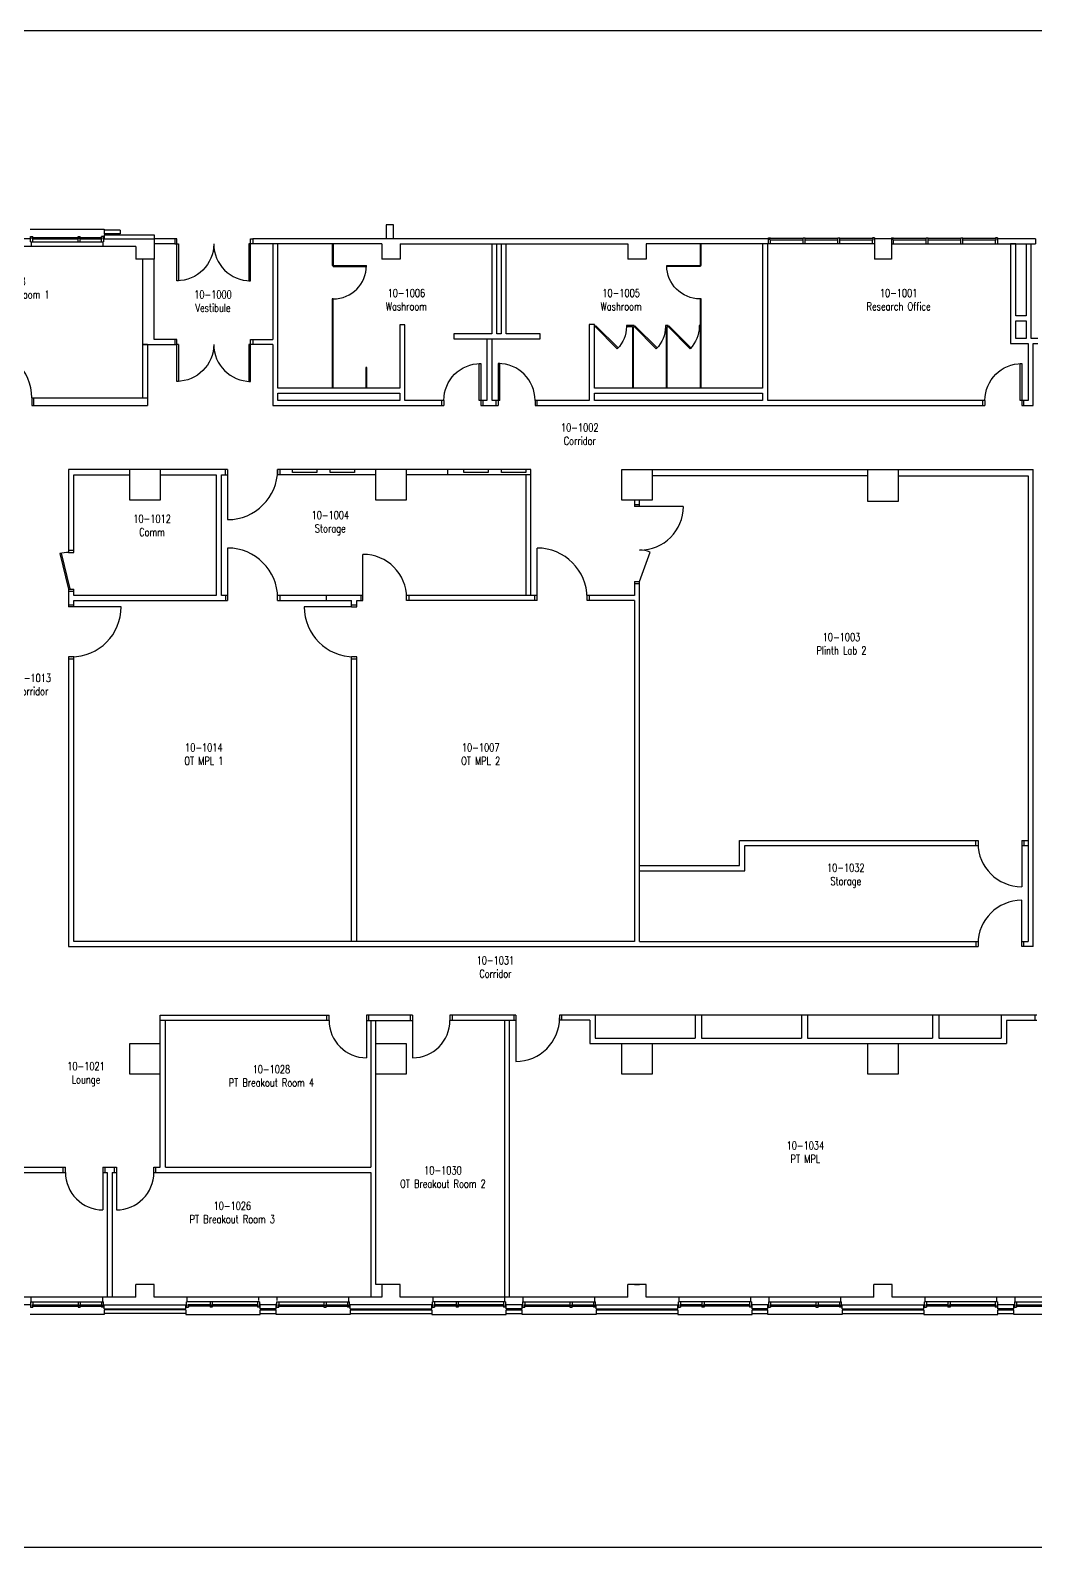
# Model space of a CAD drawing. Extents: x 11182 to 734459, y -1391328 to 152085.
# Drawn here: x 88092 to 112612, y -1105967 to -1068952 of the extents above; entities that cross this region are included whole.
import ezdxf
from ezdxf.enums import TextEntityAlignment as Align

# ---------------------------------------------------------------- set-up
doc = ezdxf.new("R2010")
doc.units = 0
doc.header["$LTSCALE"] = 500
doc.header["$MEASUREMENT"] = 0
doc.layers.add('0_Defpoints', color=106, linetype='CONTINUOUS', plot=False)
for name, color, linetype in [('0_room_data', 7, 'CONTINUOUS'), ('1_Wall_Exist', 251, 'CONTINUOUS'), ('3_Text', 7, 'CONTINUOUS')]:
    doc.layers.add(name, color=color, linetype=linetype)
doc.styles.add('1_200', font='simplex.shx', dxfattribs={"width": 0.75, "height": 460})

# ---------------------------------------------------------------- blocks, each defined once
blk = doc.blocks.new('room_data')
at = {"layer": '3_Text', "style": '1_200', "width": 0.75}
for tag, p in [('ROOMNUM', (0, 0)), ('ROOMUSE', (0, -575))]:
    blk.add_attdef(tag, text='', height=345, dxfattribs=at).set_placement(p, align=Align.MIDDLE_CENTER)

msp = doc.modelspace()

# ---------------------------------------------------------------- linework, layer by layer
at = {"layer": '0_Defpoints'}
msp.add_lwpolyline([(74267, -1068952), (131901, -1068952), (131901, -1105967), (74267, -1105967)], close=True, dxfattribs=at)
at = {"layer": '1_Wall_Exist'}
for p, q in [((88084, -1073801), (89894, -1073801)), ((89894, -1073801), (89894, -1073916)), ((96952, -1073697), (96768, -1073697)), ((96768, -1073697), (96768, -1074038)), ((96952, -1074038), (96952, -1073697)), ((88099, -1074041), (87679, -1074041)), ((88099, -1073985), (88149, -1073985)), ((88099, -1074114), (88099, -1073985)), ((88099, -1074114), (89879, -1074114)), ((88115, -1074114), (88115, -1074222)), ((88135, -1074004), (89265, -1074004)), ((88135, -1074041), (88135, -1074004)), ((88135, -1074041), (89265, -1074041)), ((88149, -1074004), (88149, -1073985)), ((88149, -1074114), (88149, -1074041)), ((89254, -1073985), (89304, -1073985)), ((89254, -1074004), (89254, -1073985)), ((89254, -1074114), (89254, -1074041)), ((89265, -1074041), (89265, -1074004)), ((89290, -1074004), (89843, -1074004)), ((89290, -1074041), (89290, -1074004)), ((89290, -1074041), (89843, -1074041)), ((89304, -1074004), (89304, -1073985)), ((89304, -1074114), (89304, -1074041)), ((89879, -1073985), (89829, -1073985)), ((89829, -1074004), (89829, -1073985)), ((89829, -1074114), (89829, -1074041)), ((89843, -1074041), (89843, -1074004)), ((89863, -1074114), (89863, -1074222)), ((89879, -1073985), (89879, -1074114)), ((89879, -1074041), (91115, -1074041)), ((90284, -1073826), (89894, -1073826)), ((90284, -1073916), (89894, -1073916)), ((89894, -1073941), (89894, -1074041)), ((89894, -1073941), (91115, -1073941)), ((90284, -1073826), (90284, -1073916)), ((91115, -1073941), (91115, -1074532)), ((91614, -1074037), (91115, -1074037)), ((91614, -1074162), (91115, -1074162)), ((91614, -1074037), (91614, -1074162)), ((91665, -1074037), (91614, -1074037)), ((91614, -1074037), (91614, -1074162)), ((91614, -1074162), (91709, -1074162)), ((91665, -1075062), (91665, -1074037)), ((91709, -1074162), (91709, -1075062)), ((93465, -1074162), (93420, -1074162)), ((93420, -1074162), (93420, -1075062)), ((93465, -1075062), (93465, -1074037)), ((93465, -1074037), (93516, -1074037)), ((93516, -1074162), (93465, -1074162)), ((93516, -1074037), (93516, -1074162)), ((93516, -1074037), (93516, -1074162)), ((106094, -1074038), (93516, -1074038)), ((96663, -1074162), (93516, -1074162)), ((93952, -1074162), (93827, -1074162)), ((94006, -1074162), (94006, -1076491)), ((94131, -1077679), (94131, -1074162)), ((95477, -1074162), (95452, -1074162)), ((95452, -1074162), (95452, -1074691)), ((95477, -1074162), (95477, -1074717)), ((96663, -1074162), (96663, -1074532)), ((97115, -1074162), (97115, -1074532)), ((97115, -1074162), (102663, -1074162)), ((99348, -1074162), (99348, -1076354)), ((99473, -1076354), (99473, -1074162)), ((99573, -1074162), (99573, -1076354)), ((99698, -1076354), (99698, -1074162)), ((102663, -1074162), (102663, -1074532)), ((103115, -1074162), (103115, -1074532)), ((108684, -1074162), (103115, -1074162)), ((104426, -1074162), (104426, -1074717)), ((104452, -1074691), (104452, -1074162)), ((105952, -1074162), (105952, -1077679)), ((106077, -1077979), (106077, -1074162)), ((106094, -1074017), (106145, -1074017)), ((106094, -1074162), (106094, -1074017)), ((106130, -1074060), (106130, -1074032)), ((106942, -1074032), (106130, -1074032)), ((106130, -1074060), (106942, -1074060)), ((106145, -1074032), (106145, -1074017)), ((106145, -1074162), (106145, -1074060)), ((106942, -1074162), (106942, -1074017)), ((106942, -1074017), (106992, -1074017)), ((106992, -1074162), (106992, -1074017)), ((107789, -1074032), (106992, -1074032)), ((106992, -1074060), (107789, -1074060)), ((107789, -1074162), (107789, -1074017)), ((107789, -1074017), (107839, -1074017)), ((107839, -1074162), (107839, -1074017)), ((108648, -1074032), (107839, -1074032)), ((107839, -1074060), (108648, -1074060)), ((108684, -1074017), (108636, -1074017)), ((108636, -1074032), (108636, -1074017)), ((108636, -1074162), (108636, -1074060)), ((108648, -1074060), (108648, -1074032)), ((108684, -1074017), (108684, -1074532)), ((109094, -1074041), (108684, -1074041)), ((109094, -1074017), (109146, -1074017)), ((109094, -1074017), (109094, -1074532)), ((109094, -1074162), (112612, -1074162)), ((109130, -1074060), (109130, -1074032)), ((109941, -1074032), (109130, -1074032)), ((109130, -1074060), (109941, -1074060)), ((109146, -1074032), (109146, -1074017)), ((109146, -1074162), (109146, -1074060)), ((109941, -1074162), (109941, -1074017)), ((109941, -1074017), (109993, -1074017)), ((109993, -1074162), (109993, -1074017)), ((110788, -1074032), (109993, -1074032)), ((109993, -1074060), (110788, -1074060)), ((110788, -1074162), (110788, -1074017)), ((110788, -1074017), (110840, -1074017)), ((110840, -1074162), (110840, -1074017)), ((111646, -1074032), (110840, -1074032)), ((110840, -1074060), (111646, -1074060)), ((111685, -1074017), (111633, -1074017)), ((111633, -1074032), (111633, -1074017)), ((111633, -1074162), (111633, -1074060)), ((111646, -1074060), (111646, -1074032)), ((111685, -1074017), (111685, -1074162)), ((112612, -1074037), (111685, -1074037)), ((112127, -1074162), (112002, -1074162)), ((112002, -1074162), (112002, -1075916)), ((112127, -1075916), (112127, -1074162)), ((112381, -1074162), (112381, -1075916)), ((112506, -1076469), (112506, -1074162)), ((112612, -1074038), (112612, -1074162)), ((90663, -1074222), (85115, -1074222)), ((90663, -1074222), (90663, -1074532)), ((91115, -1074532), (90663, -1074532)), ((90827, -1074532), (90827, -1075916)), ((91115, -1074532), (90827, -1074532)), ((91115, -1076491), (91115, -1074532)), ((97115, -1074532), (96663, -1074532)), ((103115, -1074532), (102663, -1074532)), ((109094, -1074532), (108684, -1074532)), ((95452, -1074691), (96290, -1074691)), ((95477, -1074717), (96290, -1074717)), ((96290, -1074717), (96290, -1074691)), ((103613, -1074717), (103613, -1074691)), ((103613, -1074691), (104452, -1074691)), ((104426, -1074717), (103613, -1074717)), ((91709, -1075062), (91665, -1075062)), ((93420, -1075062), (93465, -1075062)), ((95477, -1075504), (95452, -1075504)), ((95452, -1075504), (95452, -1077679)), ((95477, -1077679), (95477, -1075504)), ((104452, -1075504), (104426, -1075504)), ((104426, -1075504), (104426, -1076154)), ((104452, -1077679), (104452, -1075504)), ((90827, -1075916), (90827, -1077920)), ((112002, -1075916), (112002, -1076594)), ((112381, -1075916), (112127, -1075916)), ((112127, -1076469), (112127, -1076041)), ((112127, -1076041), (112381, -1076041)), ((112381, -1076041), (112381, -1076469)), ((97227, -1076139), (97102, -1076139)), ((97102, -1076139), (97102, -1077679)), ((97227, -1077979), (97227, -1076139)), ((99348, -1076354), (98423, -1076354)), ((98423, -1076354), (98423, -1076479)), ((99573, -1076354), (99473, -1076354)), ((100523, -1076354), (99698, -1076354)), ((100523, -1076479), (100523, -1076354)), ((101726, -1076128), (101726, -1077979)), ((101851, -1076128), (101726, -1076128)), ((101851, -1077679), (101851, -1076128)), ((101870, -1076154), (101851, -1076154)), ((101851, -1076179), (101870, -1076179)), ((101870, -1076179), (101870, -1076154)), ((101870, -1076179), (101888, -1076161)), ((102409, -1076718), (101870, -1076179)), ((101888, -1076161), (102427, -1076700)), ((102820, -1076154), (102632, -1076154)), ((102632, -1076154), (102632, -1076179)), ((102632, -1076179), (102776, -1076179)), ((102776, -1076179), (102776, -1077679)), ((102802, -1076179), (102820, -1076179)), ((102802, -1077679), (102802, -1076179)), ((102820, -1076179), (102820, -1076154)), ((102820, -1076179), (102838, -1076161)), ((103359, -1076718), (102820, -1076179)), ((102838, -1076161), (103377, -1076700)), ((103645, -1076154), (103582, -1076154)), ((103582, -1076154), (103582, -1076179)), ((103582, -1076179), (103601, -1076179)), ((103601, -1076179), (103601, -1077679)), ((103627, -1076179), (103645, -1076179)), ((103627, -1077679), (103627, -1076179)), ((103645, -1076179), (103645, -1076154)), ((103645, -1076179), (103663, -1076161)), ((104184, -1076718), (103645, -1076179)), ((103663, -1076161), (104202, -1076700)), ((104426, -1076154), (104407, -1076154)), ((104407, -1076154), (104407, -1076179)), ((104407, -1076179), (104426, -1076179)), ((104426, -1076179), (104426, -1077679)), ((90952, -1076616), (90827, -1076616)), ((90827, -1076616), (91665, -1076616)), ((90952, -1076616), (90952, -1078104)), ((91665, -1076491), (91115, -1076491)), ((91614, -1076491), (91614, -1076616)), ((91665, -1077516), (91665, -1076491)), ((91709, -1076616), (91665, -1076616)), ((91709, -1076616), (91709, -1077516)), ((93465, -1076616), (93420, -1076616)), ((93420, -1076616), (93420, -1077516)), ((93465, -1077516), (93465, -1076491)), ((93465, -1076491), (94006, -1076491)), ((94006, -1076616), (93465, -1076616)), ((93516, -1076491), (93516, -1076616)), ((94006, -1076616), (94006, -1078104)), ((98423, -1076479), (100523, -1076479)), ((99227, -1076479), (99227, -1077979)), ((99352, -1077979), (99352, -1076479)), ((102427, -1076700), (102409, -1076718)), ((103377, -1076700), (103359, -1076718)), ((104202, -1076700), (104184, -1076718)), ((112002, -1076594), (112427, -1076594)), ((112381, -1076469), (112127, -1076469)), ((112427, -1076594), (112427, -1077979)), ((112665, -1076469), (112506, -1076469)), ((112552, -1078104), (112552, -1076594)), ((112552, -1076594), (112665, -1076594)), ((99037, -1077979), (99037, -1077079)), ((99037, -1077079), (99077, -1077079)), ((99077, -1077079), (99077, -1078104)), ((99542, -1077079), (99502, -1077079)), ((99502, -1077079), (99502, -1078104)), ((99542, -1077979), (99542, -1077079)), ((112237, -1077979), (112237, -1077079)), ((112237, -1077079), (112277, -1077079)), ((112277, -1077079), (112277, -1078104)), ((91709, -1077516), (91665, -1077516)), ((93420, -1077516), (93465, -1077516)), ((96302, -1077179), (96277, -1077179)), ((96277, -1077179), (96277, -1077679)), ((96302, -1077679), (96302, -1077179)), ((97102, -1077679), (94131, -1077679)), ((94131, -1077979), (94131, -1077804)), ((94131, -1077804), (97102, -1077804)), ((97102, -1077804), (97102, -1077979)), ((105952, -1077679), (101851, -1077679)), ((101851, -1077979), (101851, -1077804)), ((101851, -1077804), (105952, -1077804)), ((105952, -1077804), (105952, -1077979)), ((88125, -1077920), (90952, -1077920)), ((88125, -1077920), (88125, -1078104)), ((88125, -1078104), (90952, -1078104)), ((88175, -1078104), (88175, -1077920)), ((94006, -1078104), (98177, -1078104)), ((97102, -1077979), (94131, -1077979)), ((98177, -1077979), (97227, -1077979)), ((98127, -1078104), (98127, -1077979)), ((98177, -1077979), (98177, -1078104)), ((99227, -1077979), (99037, -1077979)), ((99077, -1078104), (99502, -1078104)), ((99127, -1077979), (99127, -1078104)), ((99542, -1077979), (99352, -1077979)), ((99452, -1078104), (99452, -1077979)), ((101726, -1077979), (100402, -1077979)), ((100402, -1077979), (100402, -1078104)), ((100402, -1078104), (111377, -1078104)), ((100452, -1078104), (100452, -1077979)), ((105952, -1077979), (101851, -1077979)), ((111377, -1077979), (106077, -1077979)), ((111327, -1078104), (111327, -1077979)), ((111377, -1077979), (111377, -1078104)), ((112427, -1077979), (112237, -1077979)), ((112277, -1078104), (112552, -1078104)), ((112327, -1078104), (112327, -1077979)), ((92852, -1079669), (89026, -1079669)), ((89026, -1079669), (89026, -1081688)), ((90518, -1080415), (90518, -1079669)), ((91261, -1079669), (91261, -1080415)), ((92854, -1079794), (92854, -1079669)), ((92904, -1079669), (92854, -1079669)), ((92904, -1079669), (92904, -1080888)), ((94123, -1079669), (94123, -1079794)), ((100299, -1079669), (94123, -1079669)), ((94174, -1079669), (94174, -1079794)), ((96518, -1080415), (96518, -1079669)), ((97261, -1079669), (97261, -1080415)), ((100299, -1082738), (100299, -1079669)), ((102518, -1080415), (102518, -1079669)), ((102518, -1079669), (112551, -1079669)), ((103261, -1079669), (103261, -1080415)), ((108518, -1080444), (108518, -1079669)), ((109261, -1079669), (109261, -1080444)), ((112551, -1091302), (112551, -1079669)), ((89151, -1079794), (90518, -1079794)), ((89151, -1081688), (89151, -1079794)), ((91261, -1079794), (92627, -1079794)), ((92627, -1079794), (92627, -1082738)), ((92752, -1082738), (92752, -1079794)), ((92752, -1079794), (92852, -1079794)), ((92854, -1079794), (92904, -1079794)), ((96518, -1079794), (94123, -1079794)), ((100299, -1079794), (97261, -1079794)), ((100174, -1079794), (100174, -1082738)), ((108518, -1079823), (103261, -1079823)), ((109261, -1079823), (112426, -1079823)), ((112426, -1079823), (112426, -1091177)), ((91261, -1080415), (90518, -1080415)), ((97261, -1080415), (96518, -1080415)), ((103261, -1080415), (102518, -1080415)), ((102827, -1080415), (102827, -1080567)), ((102952, -1080567), (102952, -1080415)), ((109261, -1080444), (108518, -1080444)), ((102827, -1080516), (102952, -1080516)), ((104018, -1080567), (102827, -1080567)), ((92904, -1081581), (92904, -1082863)), ((100451, -1082863), (100451, -1081581)), ((88810, -1081715), (89026, -1082588)), ((89065, -1082578), (88848, -1081705)), ((89151, -1081638), (89026, -1081638)), ((89026, -1081688), (89151, -1081688)), ((102952, -1082396), (103210, -1081679)), ((89026, -1082588), (89065, -1082578)), ((89026, -1082588), (89026, -1083015)), ((89026, -1082588), (89151, -1082588)), ((89151, -1082638), (89026, -1082638)), ((89151, -1082738), (89151, -1082588)), ((102827, -1082396), (102827, -1082738)), ((102827, -1082396), (102952, -1082396)), ((102827, -1082447), (102952, -1082447)), ((102952, -1091177), (102952, -1082396)), ((89026, -1082965), (89151, -1082965)), ((90308, -1083015), (89026, -1083015)), ((92627, -1082738), (89151, -1082738)), ((89151, -1082863), (92904, -1082863)), ((89151, -1083015), (89151, -1082863)), ((92904, -1082738), (92752, -1082738)), ((92854, -1082738), (92854, -1082863)), ((96203, -1082738), (94123, -1082738)), ((94123, -1082863), (94123, -1082738)), ((94123, -1082863), (95927, -1082863)), ((94174, -1082738), (94174, -1082863)), ((95926, -1083015), (94770, -1083015)), ((95927, -1083015), (95927, -1082863)), ((95927, -1082965), (96051, -1082965)), ((95927, -1083015), (96051, -1083015)), ((96051, -1083015), (96051, -1082863)), ((96153, -1082738), (96153, -1082863)), ((97270, -1082863), (97270, -1082738)), ((100451, -1082738), (97270, -1082738)), ((100451, -1082863), (97270, -1082863)), ((97321, -1082738), (97321, -1082863)), ((100400, -1082863), (100400, -1082738)), ((101670, -1082863), (101670, -1082738)), ((102827, -1082738), (101670, -1082738)), ((102827, -1082863), (101670, -1082863)), ((101721, -1082738), (101721, -1082863)), ((102827, -1082863), (102827, -1091177)), ((89026, -1084235), (89026, -1091302)), ((89151, -1084235), (89026, -1084235)), ((89026, -1084285), (89151, -1084285)), ((89151, -1091177), (89151, -1084235)), ((96051, -1084235), (95926, -1084235)), ((95926, -1084285), (95926, -1084235)), ((95926, -1084285), (96051, -1084285)), ((95927, -1091177), (95927, -1084285)), ((96051, -1084285), (96051, -1084235)), ((96051, -1091177), (96051, -1084285)), ((105390, -1088713), (111207, -1088713)), ((105517, -1088840), (111207, -1088840)), ((111156, -1088840), (111156, -1088713)), ((111207, -1088713), (111207, -1088840)), ((112274, -1088713), (112426, -1088713)), ((112274, -1088713), (112274, -1089844)), ((112274, -1088840), (112426, -1088840)), ((112325, -1088713), (112325, -1088840)), ((102952, -1089329), (102952, -1089329)), ((112274, -1091302), (112274, -1090174)), ((102827, -1091177), (89151, -1091177)), ((102952, -1091177), (111207, -1091177)), ((111156, -1091177), (111156, -1091302)), ((111207, -1091177), (111207, -1091302)), ((112274, -1091177), (112426, -1091177)), ((112325, -1091302), (112325, -1091177)), ((89026, -1091302), (111207, -1091302)), ((112551, -1091302), (112274, -1091302)), ((91261, -1096686), (91261, -1092977)), ((91261, -1092977), (95377, -1092977)), ((95326, -1093104), (95326, -1092977)), ((95377, -1093104), (95377, -1092977)), ((96291, -1092977), (96291, -1094019)), ((97413, -1092977), (96291, -1092977)), ((96342, -1092977), (96342, -1093104)), ((97362, -1093104), (97362, -1092977)), ((97413, -1092977), (97413, -1094019)), ((98327, -1092977), (98327, -1093104)), ((99933, -1092977), (98327, -1092977)), ((98378, -1092977), (98378, -1093104)), ((99882, -1092977), (99882, -1093104)), ((99933, -1092977), (99933, -1094106)), ((101000, -1092977), (101000, -1093101)), ((112644, -1092977), (101000, -1092977)), ((101051, -1092977), (101051, -1093101)), ((101869, -1092977), (101869, -1093542)), ((104307, -1092977), (104307, -1093542)), ((104460, -1092977), (104460, -1093542)), ((106898, -1092977), (106898, -1093542)), ((107050, -1092977), (107050, -1093542)), ((110098, -1092977), (110098, -1093542)), ((110251, -1092977), (110251, -1093542)), ((111775, -1092977), (111775, -1093542)), ((112593, -1092977), (112593, -1093104)), ((95377, -1093104), (91261, -1093104)), ((91388, -1096686), (91388, -1093104)), ((96291, -1093104), (97413, -1093104)), ((96393, -1093104), (96393, -1096686)), ((96518, -1099550), (96518, -1093104)), ((99933, -1093104), (98327, -1093104)), ((99663, -1099968), (99663, -1093104)), ((99781, -1099860), (99781, -1093104)), ((101742, -1093101), (101000, -1093101)), ((101742, -1093101), (101742, -1093669)), ((111902, -1093104), (111902, -1093669)), ((112644, -1093104), (111902, -1093104)), ((90518, -1094415), (90518, -1093669)), ((90518, -1093669), (91261, -1093669)), ((96518, -1093669), (97261, -1093669)), ((97261, -1093669), (97261, -1094415)), ((101742, -1093669), (111902, -1093669)), ((101869, -1093542), (104307, -1093542)), ((102518, -1094415), (102518, -1093669)), ((103261, -1093669), (103261, -1094415)), ((104460, -1093542), (106898, -1093542)), ((107050, -1093542), (110098, -1093542)), ((108518, -1094415), (108518, -1093669)), ((109261, -1093669), (109261, -1094415)), ((110251, -1093542), (111775, -1093542)), ((91261, -1094415), (90518, -1094415)), ((97261, -1094415), (96518, -1094415)), ((103261, -1094415), (102518, -1094415)), ((109261, -1094415), (108518, -1094415)), ((87351, -1096686), (88946, -1096686)), ((88896, -1096813), (88896, -1096686)), ((88946, -1096813), (88946, -1096686)), ((89861, -1096686), (90191, -1096686)), ((89861, -1096686), (89861, -1097727)), ((89912, -1096686), (89912, -1096813)), ((90140, -1096686), (90140, -1096813)), ((90191, -1096686), (90191, -1097727)), ((91105, -1096686), (91261, -1096686)), ((91105, -1096813), (91105, -1096686)), ((91156, -1096813), (91156, -1096686)), ((91388, -1096686), (96393, -1096686)), ((83570, -1096812), (88946, -1096812)), ((89861, -1096812), (89962, -1096812)), ((89962, -1096812), (89962, -1099860)), ((90089, -1096812), (90191, -1096812)), ((90089, -1096812), (90089, -1099860)), ((91105, -1096812), (96393, -1096812)), ((96393, -1096812), (96393, -1099860)), ((91115, -1099550), (90663, -1099550)), ((90663, -1099860), (90663, -1099550)), ((91115, -1099860), (91115, -1099550)), ((97115, -1099550), (96518, -1099550)), ((97115, -1099860), (97115, -1099550)), ((103115, -1099550), (102663, -1099550)), ((102663, -1099860), (102663, -1099550)), ((102827, -1099550), (102952, -1099550)), ((103115, -1099860), (103115, -1099550)), ((109115, -1099550), (108663, -1099550)), ((108663, -1099860), (108663, -1099550)), ((109115, -1099860), (109115, -1099550)), ((90663, -1099860), (85115, -1099860)), ((88099, -1100041), (87679, -1100041)), ((88099, -1099968), (89879, -1099968)), ((88099, -1099968), (88099, -1100097)), ((88099, -1100097), (88149, -1100097)), ((88115, -1099968), (88115, -1099860)), ((88135, -1100041), (89265, -1100041)), ((88135, -1100041), (88135, -1100078)), ((88135, -1100078), (89265, -1100078)), ((88149, -1099968), (88149, -1100041)), ((88149, -1100078), (88149, -1100097)), ((89254, -1099968), (89254, -1100041)), ((89254, -1100078), (89254, -1100097)), ((89254, -1100097), (89304, -1100097)), ((89265, -1100041), (89265, -1100078)), ((89290, -1100041), (89843, -1100041)), ((89290, -1100041), (89290, -1100078)), ((89290, -1100078), (89843, -1100078)), ((89304, -1099968), (89304, -1100041)), ((89304, -1100078), (89304, -1100097)), ((89829, -1099968), (89829, -1100041)), ((89829, -1100078), (89829, -1100097)), ((89879, -1100097), (89829, -1100097)), ((89843, -1100041), (89843, -1100078)), ((89863, -1099968), (89863, -1099860)), ((89879, -1100097), (89879, -1099968)), ((89879, -1100041), (91899, -1100041)), ((89894, -1100141), (89894, -1100041)), ((96663, -1099860), (91115, -1099860)), ((91884, -1100141), (91884, -1100041)), ((93679, -1099968), (91899, -1099968)), ((91899, -1100097), (91899, -1099968)), ((91899, -1100097), (91949, -1100097)), ((91915, -1099968), (91915, -1099860)), ((92488, -1100041), (91935, -1100041)), ((91935, -1100041), (91935, -1100078)), ((92488, -1100078), (91935, -1100078)), ((91949, -1100078), (91949, -1100097)), ((92474, -1099968), (92474, -1100041)), ((92474, -1100078), (92474, -1100097)), ((92524, -1100097), (92474, -1100097)), ((92488, -1100041), (92488, -1100078)), ((93643, -1100041), (92513, -1100041)), ((92513, -1100041), (92513, -1100078)), ((93643, -1100078), (92513, -1100078)), ((92524, -1099968), (92524, -1100041)), ((92524, -1100078), (92524, -1100097)), ((93629, -1099968), (93629, -1100041)), ((93629, -1100078), (93629, -1100097)), ((93679, -1100097), (93629, -1100097)), ((93643, -1100041), (93643, -1100078)), ((93663, -1099939), (93663, -1099860)), ((93679, -1099968), (93679, -1100097)), ((94099, -1100041), (93679, -1100041)), ((93694, -1100141), (93694, -1100016)), ((94084, -1100141), (94084, -1100016)), ((94099, -1099968), (95879, -1099968)), ((94099, -1099968), (94099, -1100097)), ((94099, -1100097), (94149, -1100097)), ((94115, -1099939), (94115, -1099860)), ((94135, -1100041), (95265, -1100041)), ((94135, -1100041), (94135, -1100078)), ((94135, -1100078), (95265, -1100078)), ((94149, -1099968), (94149, -1100041)), ((94149, -1100078), (94149, -1100097)), ((95254, -1099968), (95254, -1100041)), ((95254, -1100078), (95254, -1100097)), ((95254, -1100097), (95304, -1100097)), ((95265, -1100041), (95265, -1100078)), ((95290, -1100041), (95843, -1100041)), ((95290, -1100041), (95290, -1100078)), ((95290, -1100078), (95843, -1100078)), ((95304, -1099968), (95304, -1100041)), ((95304, -1100078), (95304, -1100097)), ((95829, -1099968), (95829, -1100041)), ((95829, -1100078), (95829, -1100097)), ((95879, -1100097), (95829, -1100097)), ((95843, -1100041), (95843, -1100078)), ((95863, -1099968), (95863, -1099860)), ((95879, -1100097), (95879, -1099968)), ((97899, -1100041), (95879, -1100041)), ((95894, -1100141), (95894, -1100041)), ((102663, -1099860), (97115, -1099860)), ((97884, -1100141), (97884, -1100041)), ((99679, -1099968), (97899, -1099968)), ((97899, -1100097), (97899, -1099968)), ((97899, -1100097), (97949, -1100097)), ((97915, -1099968), (97915, -1099860)), ((98488, -1100041), (97935, -1100041)), ((97935, -1100041), (97935, -1100078)), ((98488, -1100078), (97935, -1100078)), ((97949, -1099968), (97949, -1100041)), ((97949, -1100078), (97949, -1100097)), ((98474, -1099968), (98474, -1100041)), ((98474, -1100078), (98474, -1100097)), ((98524, -1100097), (98474, -1100097)), ((98488, -1100041), (98488, -1100078)), ((99643, -1100041), (98513, -1100041)), ((98513, -1100041), (98513, -1100078)), ((99643, -1100078), (98513, -1100078)), ((98524, -1099968), (98524, -1100041)), ((98524, -1100078), (98524, -1100097)), ((99629, -1099968), (99629, -1100041)), ((99629, -1100078), (99629, -1100097)), ((99679, -1100097), (99629, -1100097)), ((99643, -1100041), (99643, -1100078)), ((99679, -1099968), (99679, -1100097)), ((100099, -1100041), (99679, -1100041)), ((99694, -1100141), (99694, -1100041)), ((100084, -1100141), (100084, -1100041)), ((100099, -1099968), (101879, -1099968)), ((100099, -1099968), (100099, -1100097)), ((100099, -1100097), (100149, -1100097)), ((100115, -1099968), (100115, -1099860)), ((100135, -1100041), (101265, -1100041)), ((100135, -1100041), (100135, -1100078)), ((100135, -1100078), (101265, -1100078)), ((100149, -1099968), (100149, -1100041)), ((100149, -1100078), (100149, -1100097)), ((101254, -1099968), (101254, -1100041)), ((101254, -1100078), (101254, -1100097)), ((101254, -1100097), (101304, -1100097)), ((101265, -1100041), (101265, -1100078)), ((101290, -1100041), (101843, -1100041)), ((101290, -1100041), (101290, -1100078)), ((101290, -1100078), (101843, -1100078)), ((101304, -1099968), (101304, -1100041)), ((101304, -1100078), (101304, -1100097)), ((101829, -1099968), (101829, -1100041)), ((101829, -1100078), (101829, -1100097)), ((101879, -1100097), (101829, -1100097)), ((101843, -1100041), (101843, -1100078)), ((101863, -1099968), (101863, -1099860)), ((101879, -1100097), (101879, -1099968)), ((101879, -1100041), (103899, -1100041)), ((101894, -1100141), (101894, -1100041)), ((108663, -1099860), (103115, -1099860)), ((103884, -1100141), (103884, -1100041)), ((105679, -1099968), (103899, -1099968)), ((103899, -1100097), (103899, -1099968)), ((103899, -1100097), (103949, -1100097)), ((103915, -1099968), (103915, -1099860)), ((104488, -1100041), (103935, -1100041)), ((103935, -1100041), (103935, -1100078)), ((104488, -1100078), (103935, -1100078)), ((103949, -1099968), (103949, -1100041)), ((103949, -1100078), (103949, -1100097)), ((104474, -1099968), (104474, -1100041)), ((104474, -1100078), (104474, -1100097)), ((104524, -1100097), (104474, -1100097)), ((104488, -1100041), (104488, -1100078)), ((105643, -1100041), (104513, -1100041)), ((104513, -1100041), (104513, -1100078)), ((105643, -1100078), (104513, -1100078)), ((104524, -1099968), (104524, -1100041)), ((104524, -1100078), (104524, -1100097)), ((105629, -1099968), (105629, -1100041)), ((105629, -1100078), (105629, -1100097)), ((105679, -1100097), (105629, -1100097)), ((105643, -1100041), (105643, -1100078)), ((105663, -1099968), (105663, -1099860)), ((105679, -1099968), (105679, -1100097)), ((106099, -1100041), (105679, -1100041)), ((105694, -1100141), (105694, -1100041)), ((106084, -1100141), (106084, -1100041)), ((106099, -1099968), (107879, -1099968)), ((106099, -1099968), (106099, -1100097)), ((106099, -1100097), (106149, -1100097)), ((106115, -1099968), (106115, -1099860)), ((106135, -1100041), (107265, -1100041)), ((106135, -1100041), (106135, -1100078)), ((106135, -1100078), (107265, -1100078)), ((106149, -1099968), (106149, -1100041)), ((106149, -1100078), (106149, -1100097)), ((107254, -1099968), (107254, -1100041)), ((107254, -1100078), (107254, -1100097)), ((107254, -1100097), (107304, -1100097)), ((107265, -1100041), (107265, -1100078)), ((107290, -1100041), (107843, -1100041)), ((107290, -1100041), (107290, -1100078)), ((107290, -1100078), (107843, -1100078)), ((107304, -1099968), (107304, -1100041)), ((107304, -1100078), (107304, -1100097)), ((107829, -1099968), (107829, -1100041)), ((107829, -1100078), (107829, -1100097)), ((107879, -1100097), (107829, -1100097)), ((107843, -1100041), (107843, -1100078)), ((107863, -1099968), (107863, -1099860)), ((107879, -1100097), (107879, -1099968)), ((107879, -1100041), (109899, -1100041)), ((107894, -1100141), (107894, -1100041)), ((114663, -1099860), (109115, -1099860)), ((109884, -1100141), (109884, -1100041)), ((111679, -1099968), (109899, -1099968)), ((109899, -1100097), (109899, -1099968)), ((109899, -1100097), (109949, -1100097)), ((109915, -1099968), (109915, -1099860)), ((110488, -1100041), (109935, -1100041)), ((109935, -1100041), (109935, -1100078)), ((110488, -1100078), (109935, -1100078)), ((109949, -1099968), (109949, -1100041)), ((109949, -1100078), (109949, -1100097)), ((110474, -1099968), (110474, -1100041)), ((110474, -1100078), (110474, -1100097)), ((110524, -1100097), (110474, -1100097)), ((110488, -1100041), (110488, -1100078)), ((111643, -1100041), (110513, -1100041)), ((110513, -1100041), (110513, -1100078)), ((111643, -1100078), (110513, -1100078)), ((110524, -1099968), (110524, -1100041)), ((110524, -1100078), (110524, -1100097)), ((111629, -1099968), (111629, -1100041)), ((111629, -1100078), (111629, -1100097)), ((111679, -1100097), (111629, -1100097)), ((111643, -1100041), (111643, -1100078)), ((111663, -1099968), (111663, -1099860)), ((111679, -1099968), (111679, -1100097)), ((112099, -1100041), (111679, -1100041)), ((111694, -1100141), (111694, -1100041)), ((112084, -1100141), (112084, -1100041)), ((112099, -1099968), (113879, -1099968)), ((112099, -1099968), (112099, -1100097)), ((112099, -1100097), (112149, -1100097)), ((112115, -1099968), (112115, -1099860)), ((112135, -1100041), (113265, -1100041)), ((112135, -1100041), (112135, -1100078)), ((112135, -1100078), (113265, -1100078)), ((112149, -1099968), (112149, -1100041)), ((112149, -1100078), (112149, -1100097)), ((89894, -1100281), (88084, -1100281)), ((89894, -1100141), (91884, -1100141)), ((91884, -1100166), (89894, -1100166)), ((89894, -1100166), (89894, -1100281)), ((91884, -1100256), (89894, -1100256)), ((91884, -1100166), (91884, -1100281)), ((91884, -1100281), (93694, -1100281)), ((94084, -1100141), (93694, -1100141)), ((93694, -1100166), (94084, -1100166)), ((93694, -1100281), (93694, -1100166)), ((93694, -1100256), (94084, -1100256)), ((94084, -1100281), (94084, -1100166)), ((95894, -1100281), (94084, -1100281)), ((95894, -1100141), (97884, -1100141)), ((95894, -1100166), (97884, -1100166)), ((95894, -1100166), (95894, -1100281)), ((95894, -1100256), (97884, -1100256)), ((97884, -1100166), (97884, -1100281)), ((97884, -1100281), (99694, -1100281)), ((100084, -1100141), (99694, -1100141)), ((99694, -1100166), (100084, -1100166)), ((99694, -1100281), (99694, -1100166)), ((99694, -1100256), (100084, -1100256)), ((100084, -1100281), (100084, -1100166)), ((101894, -1100281), (100084, -1100281)), ((101894, -1100141), (103884, -1100141)), ((101894, -1100166), (103884, -1100166)), ((101894, -1100166), (101894, -1100281)), ((101894, -1100256), (103884, -1100256)), ((103884, -1100166), (103884, -1100281)), ((103884, -1100281), (105694, -1100281)), ((106084, -1100141), (105694, -1100141)), ((105694, -1100166), (106084, -1100166)), ((105694, -1100281), (105694, -1100166)), ((105694, -1100256), (106084, -1100256)), ((106084, -1100281), (106084, -1100166)), ((107894, -1100281), (106084, -1100281)), ((107894, -1100141), (109884, -1100141)), ((107894, -1100166), (109884, -1100166)), ((107894, -1100166), (107894, -1100281)), ((107894, -1100256), (109884, -1100256)), ((109884, -1100166), (109884, -1100281)), ((109884, -1100281), (111694, -1100281)), ((112084, -1100141), (111694, -1100141)), ((111694, -1100166), (112084, -1100166)), ((111694, -1100281), (111694, -1100166)), ((111694, -1100256), (112084, -1100256)), ((112084, -1100281), (112084, -1100166)), ((113894, -1100281), (112084, -1100281))]:
    msp.add_line(p, q, dxfattribs=at)
for points in [[(95079, -1079669), (95079, -1079740), (94485, -1079740), (94485, -1079669)], [(95998, -1079669), (95998, -1079740), (95404, -1079740), (95404, -1079669)], [(98269, -1079669), (98269, -1079794)], [(99255, -1079669), (99255, -1079740), (98661, -1079740), (98661, -1079669)], [(100174, -1079669), (100174, -1079740), (99580, -1079740), (99580, -1079669)], [(96051, -1082863), (96203, -1082863), (96203, -1081735)], [(95308, -1082738), (95308, -1082863)], [(102952, -1089323), (105390, -1089323), (105390, -1088713)], [(102952, -1089456), (105517, -1089456), (105517, -1088840)], [(96663, -1099550), (96663, -1099860)]]:
    msp.add_lwpolyline(points, dxfattribs=at)
at = {"layer": '1_Wall_Exist', "extrusion": (0, 0, -1)}
for centre, radius, start, end in [((-91665, -1074162), 900, 180, 270), ((-104426, -1074691), 813, 270, 0), ((-101870, -1076179), 762, 180, 225), ((-102820, -1076179), 762, 180, 225), ((-103645, -1076179), 762, 180, 225), ((-91665, -1076616), 900, 180, 270), ((-99077, -1077979), 900, 0, 90), ((-112277, -1077979), 900, 0, 90)]:
    msp.add_arc(centre, radius, start, end, dxfattribs=at)
at = {"layer": '1_Wall_Exist'}
for centre, radius, start, end in [((93465, -1074162), 900, 180, 270), ((95477, -1074691), 813, 270, 0), ((86906, -1077920), 1219, 0, 90), ((93465, -1076616), 900, 180, 270), ((99502, -1077979), 900, 0, 90), ((92904, -1079669), 1219, 270, 0), ((102952, -1080567), 1067, 270, 0), ((92904, -1082801), 1219, 0, 90), ((100451, -1082801), 1219, 0, 90), ((89026, -1082588), 900, 90, 103.9342), ((96203, -1082802), 1067, 0, 90), ((102952, -1082396), 762, 70.1792, 90), ((89089, -1083015), 1219, 270, 0), ((95989, -1083015), 1219, 180, 270), ((112274, -1088777), 1067, 180, 270), ((112274, -1091241), 1067, 90, 180), ((99933, -1093040), 1067, 270, 0), ((96291, -1093104), 914, 180, 270), ((97413, -1093104), 914, 270, 0), ((89861, -1096813), 914, 180, 270), ((90191, -1096813), 914, 270, 0)]:
    msp.add_arc(centre, radius, start, end, dxfattribs=at)

# ---------------------------------------------------------------- block references
at = {"layer": '0_room_data', "xscale": 0.5657139806978375, "yscale": 0.5657139806978375, "zscale": 0.5657139806978375}
for p, values in [((87517, -1075073), {'ROOMNUM': '10-1008', 'ROOMUSE': 'OT Breakout Room 1'}), ((92546, -1075396), {'ROOMNUM': '10-1000', 'ROOMUSE': 'Vestibule'}), ((97264, -1075360), {'ROOMNUM': '10-1006', 'ROOMUSE': 'Washroom'}), ((102502, -1075360), {'ROOMNUM': '10-1005', 'ROOMUSE': 'Washroom'}), ((109270, -1075360), {'ROOMNUM': '10-1001', 'ROOMUSE': 'Research Office'}), ((101493, -1078641), {'ROOMNUM': '10-1002', 'ROOMUSE': 'Corridor'}), ((91061, -1080867), {'ROOMNUM': '10-1012', 'ROOMUSE': 'Comm'}), ((95408, -1080778), {'ROOMNUM': '10-1004', 'ROOMUSE': 'Storage'}), ((107877, -1083754), {'ROOMNUM': '10-1003', 'ROOMUSE': 'Plinth Lab 2'}), ((88138, -1084751), {'ROOMNUM': '10-1013', 'ROOMUSE': 'Corridor'}), ((92324, -1086447), {'ROOMNUM': '10-1014', 'ROOMUSE': 'OT MPL 1'}), ((99076, -1086447), {'ROOMNUM': '10-1007', 'ROOMUSE': 'OT MPL 2'}), ((107982, -1089381), {'ROOMNUM': '10-1032', 'ROOMUSE': 'Storage'}), ((99435, -1091640), {'ROOMNUM': '10-1031', 'ROOMUSE': 'Corridor'}), ((89450, -1094221), {'ROOMNUM': '10-1021', 'ROOMUSE': 'Lounge'}), ((93971, -1094298), {'ROOMNUM': '10-1028', 'ROOMUSE': 'PT Breakout Room 4'}), ((106996, -1096157), {'ROOMNUM': '10-1034', 'ROOMUSE': 'PT MPL'}), ((98155, -1096764), {'ROOMNUM': '10-1030', 'ROOMUSE': 'OT Breakout Room 2'}), ((93018, -1097628), {'ROOMNUM': '10-1026', 'ROOMUSE': 'PT Breakout Room 3'})]:
    msp.add_blockref('room_data', p, dxfattribs=at).add_auto_attribs(values)

doc.saveas('drawing.dxf')
